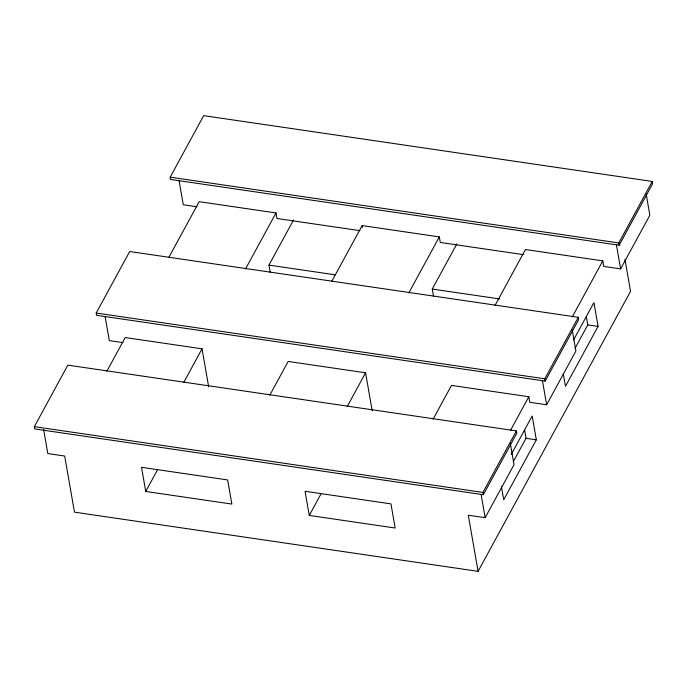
<?xml version="1.0" encoding="UTF-8"?>
<svg xmlns="http://www.w3.org/2000/svg" width="687" height="687" viewBox="0 0 687 687"><rect width="100%" height="100%" fill="white"/><g stroke="black" fill="none" stroke-linecap="round" stroke-linejoin="round"><path stroke-width="1.03" d="M34.35 426.644L67.841 365.14L516.418 430.921L516.822 433.205L483.33 494.717L34.745 428.928L34.35 426.644L482.935 492.433L516.418 430.921M96.206 313.032L129.697 251.519L578.282 317.3L578.677 319.584L545.186 381.096L96.609 315.316L96.206 313.032L544.791 378.812L578.282 317.3M170.178 177.16L203.67 115.648L652.255 181.437L652.65 183.721L619.159 245.225L170.582 179.444L170.178 177.16L618.764 242.94L652.255 181.437M106.854 371.246L125.197 337.549L202.038 348.816L208.659 386.781M168.676 257.702L199.17 201.686L276.011 212.953L276.981 218.5L359.954 230.669M183.687 382.522L202.038 348.816M245.508 268.969L276.011 212.953M145.73 491.454L141.522 467.306L227.646 479.938L231.863 504.078L145.73 491.454L157.529 469.779M270.223 272.335L268.96 265.105L293.564 219.917M269.819 395.154L288.171 361.448L365.578 372.801L372.199 410.766M331.641 281.601L362.143 225.585L439.319 236.903L440.29 242.451L523.262 254.619M408.817 292.92L439.319 236.903M347.236 406.498L365.578 372.801M433.531 296.286L432.269 289.055L456.872 243.868M309.27 515.43L305.062 491.282L390.955 503.88L395.171 528.028L309.27 515.43L320.923 494.039M433.128 419.096L451.479 385.398L528.818 396.743L529.78 402.29L546.646 404.763L575.886 351.048L572.219 330.026M494.949 305.552L525.452 249.527L602.791 260.871L603.753 266.419L620.619 268.892L649.859 215.186L646.192 194.155M510.467 430.44L528.818 396.743M572.288 316.887L602.791 260.871M511.283 454.373L532.176 415.996L536.332 439.817L503.717 499.724L501.364 486.259M573.533 340.031L593.92 302.589L598.076 326.402L565.461 386.317L563.288 373.883M513.301 461.707L526.044 438.306L524.593 430.019M575.045 348.3L587.789 324.899L586.337 316.613M43.599 429.375L47.824 453.566L64.681 456.039L74.479 512.159L478.092 571.352L468.294 515.224L485.159 517.697L514.031 464.67L510.355 443.639M478.092 571.352L630.537 291.348L624.955 259.368M196.98 206.77L183.283 204.76L179.058 180.569M268.96 265.105L335.136 274.809M432.269 289.055L499.501 298.914M587.789 324.899L598.076 326.402M123.007 342.633L109.31 340.623L105.085 316.441M526.044 438.306L536.332 439.817M618.764 242.94L619.159 245.225M616.394 244.709L620.619 268.892M544.791 378.812L545.186 381.096M542.421 380.581L546.646 404.763M482.935 492.433L483.33 494.717M481.123 494.563L485.159 517.697M362.143 225.585L362.461 227.431"/></g></svg>
